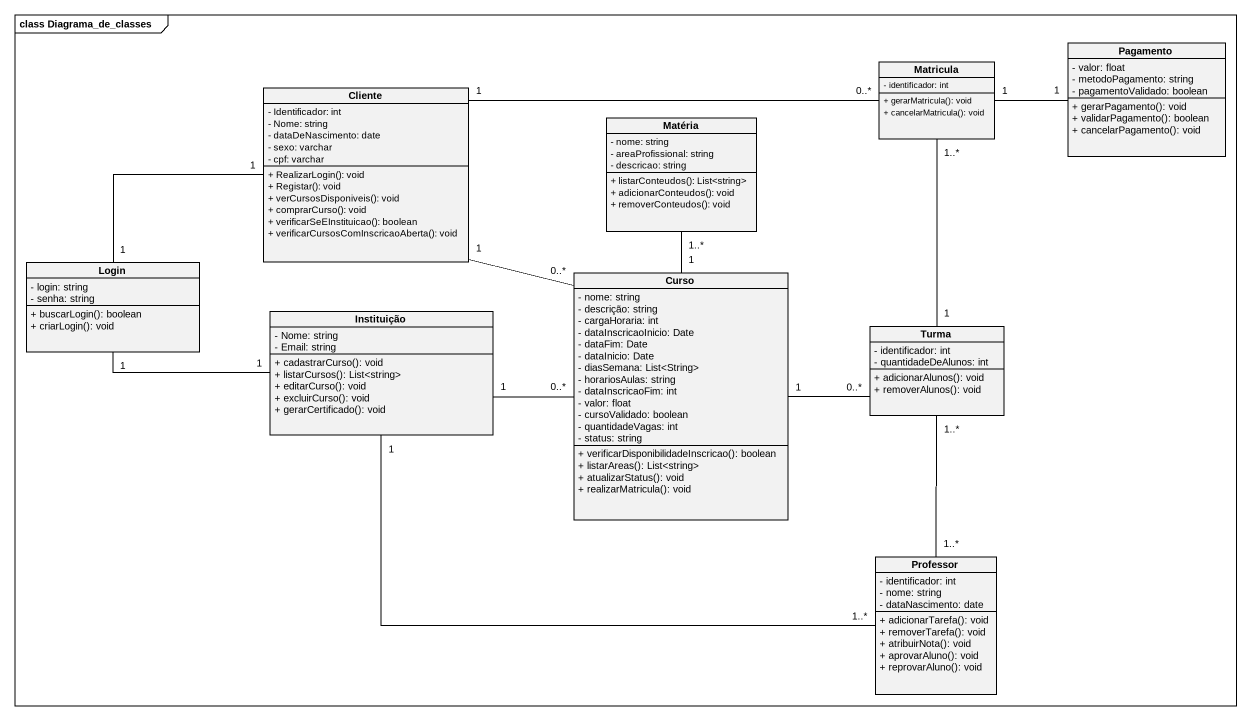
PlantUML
@startuml
mainframe class Diagrama_de_classes
hide circle
hide empty members
skinparam classAttributeIconSize 0
class Matricula {
  - identificador: int
  + gerarMatricula(): void
  + cancelarMatricula(): void
}
class Pagamento {
  - valor: float
  - metodoPagamento: string
  - pagamentoValidado: boolean
  + gerarPagamento(): void
  + validarPagamento(): boolean
  + cancelarPagamento(): void
}
class Cliente {
  - Identificador: int
  - Nome: string
  - dataDeNascimento: date
  - sexo: varchar
  - cpf: varchar
  + RealizarLogin(): void
  + Registar(): void
  + verCursosDisponiveis(): void
  + comprarCurso(): void
  + verificarSeEInstituicao(): boolean
  + verificarCursosComInscricaoAberta(): void
}
class Matéria {
  - nome: string
  - areaProfissional: string
  - descricao: string
  + listarConteudos(): List<string>
  + adicionarConteudos(): void
  + removerConteudos(): void
}
class Login {
  - login: string
  - senha: string
  + buscarLogin(): boolean
  + criarLogin(): void
}
class Curso {
  - nome: string
  - descrição: string
  - cargaHoraria: int
  - dataInscricaoInicio: Date
  - dataFim: Date
  - dataInicio: Date
  - diasSemana: List<String>
  - horariosAulas: string
  - dataInscricaoFim: int
  - valor: float
  - cursoValidado: boolean
  - quantidadeVagas: int
  - status: string
  + verificarDisponibilidadeInscricao(): boolean
  + listarAreas(): List<string>
  + atualizarStatus(): void
  + realizarMatricula(): void
}
class Instituição {
  - Nome: string
  - Email: string
  + cadastrarCurso(): void
  + listarCursos(): List<string>
  + editarCurso(): void
  + excluirCurso(): void
  + gerarCertificado(): void
}
class Turma {
  - identificador: int
  - quantidadeDeAlunos: int
  + adicionarAlunos(): void
  + removerAlunos(): void
}
class Professor {
  - identificador: int
  - nome: string
  - dataNascimento: date
  + adicionarTarefa(): void
  + removerTarefa(): void
  + atribuirNota(): void
  + aprovarAluno(): void
  + reprovarAluno(): void
}
Matricula "1" -right- "1" Pagamento
Matricula "1..*" -- "1" Turma
Cliente "1" -right- "0..*" Matricula
Cliente "1" -left- "1" Login
Cliente "1" -- "0..*" Curso
Matéria "1..*" -- "1" Curso
Instituição "1" -left- "1" Login
Instituição "1" -right- "0..*" Curso
Turma "0..*" -left- "1" Curso
Professor "1..*" -left- "1" Instituição
Professor "1..*" -up- "1..*" Turma
@enduml
